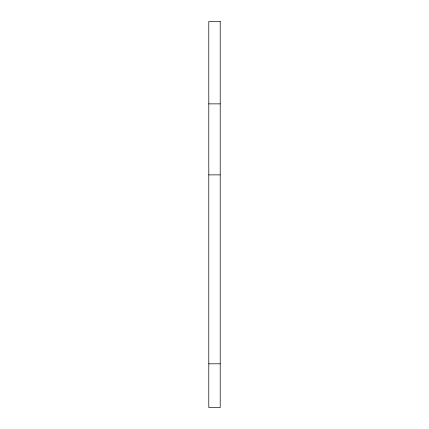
<?xml version="1.0" encoding="UTF-8"?>
<svg xmlns="http://www.w3.org/2000/svg" width="429" height="429" viewBox="0 0 429 429"><rect width="100%" height="100%" fill="white"/><g stroke="black" fill="none" stroke-linecap="round" stroke-linejoin="round"><path stroke-width="0.64" d="M208.794 103.866L220.206 103.866M208.794 174.876L220.206 174.876M208.794 363.803L220.206 363.803M220.206 21.45L208.794 21.45L208.794 407.55L220.206 407.55L220.206 21.45"/></g></svg>
